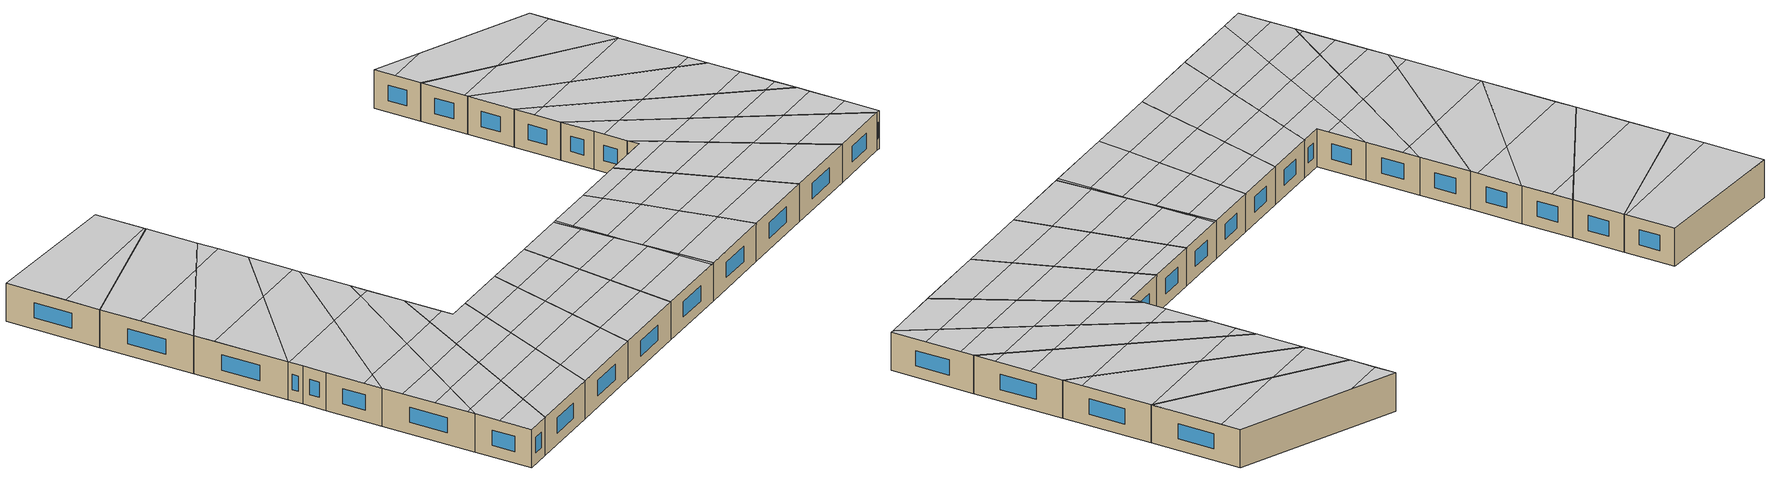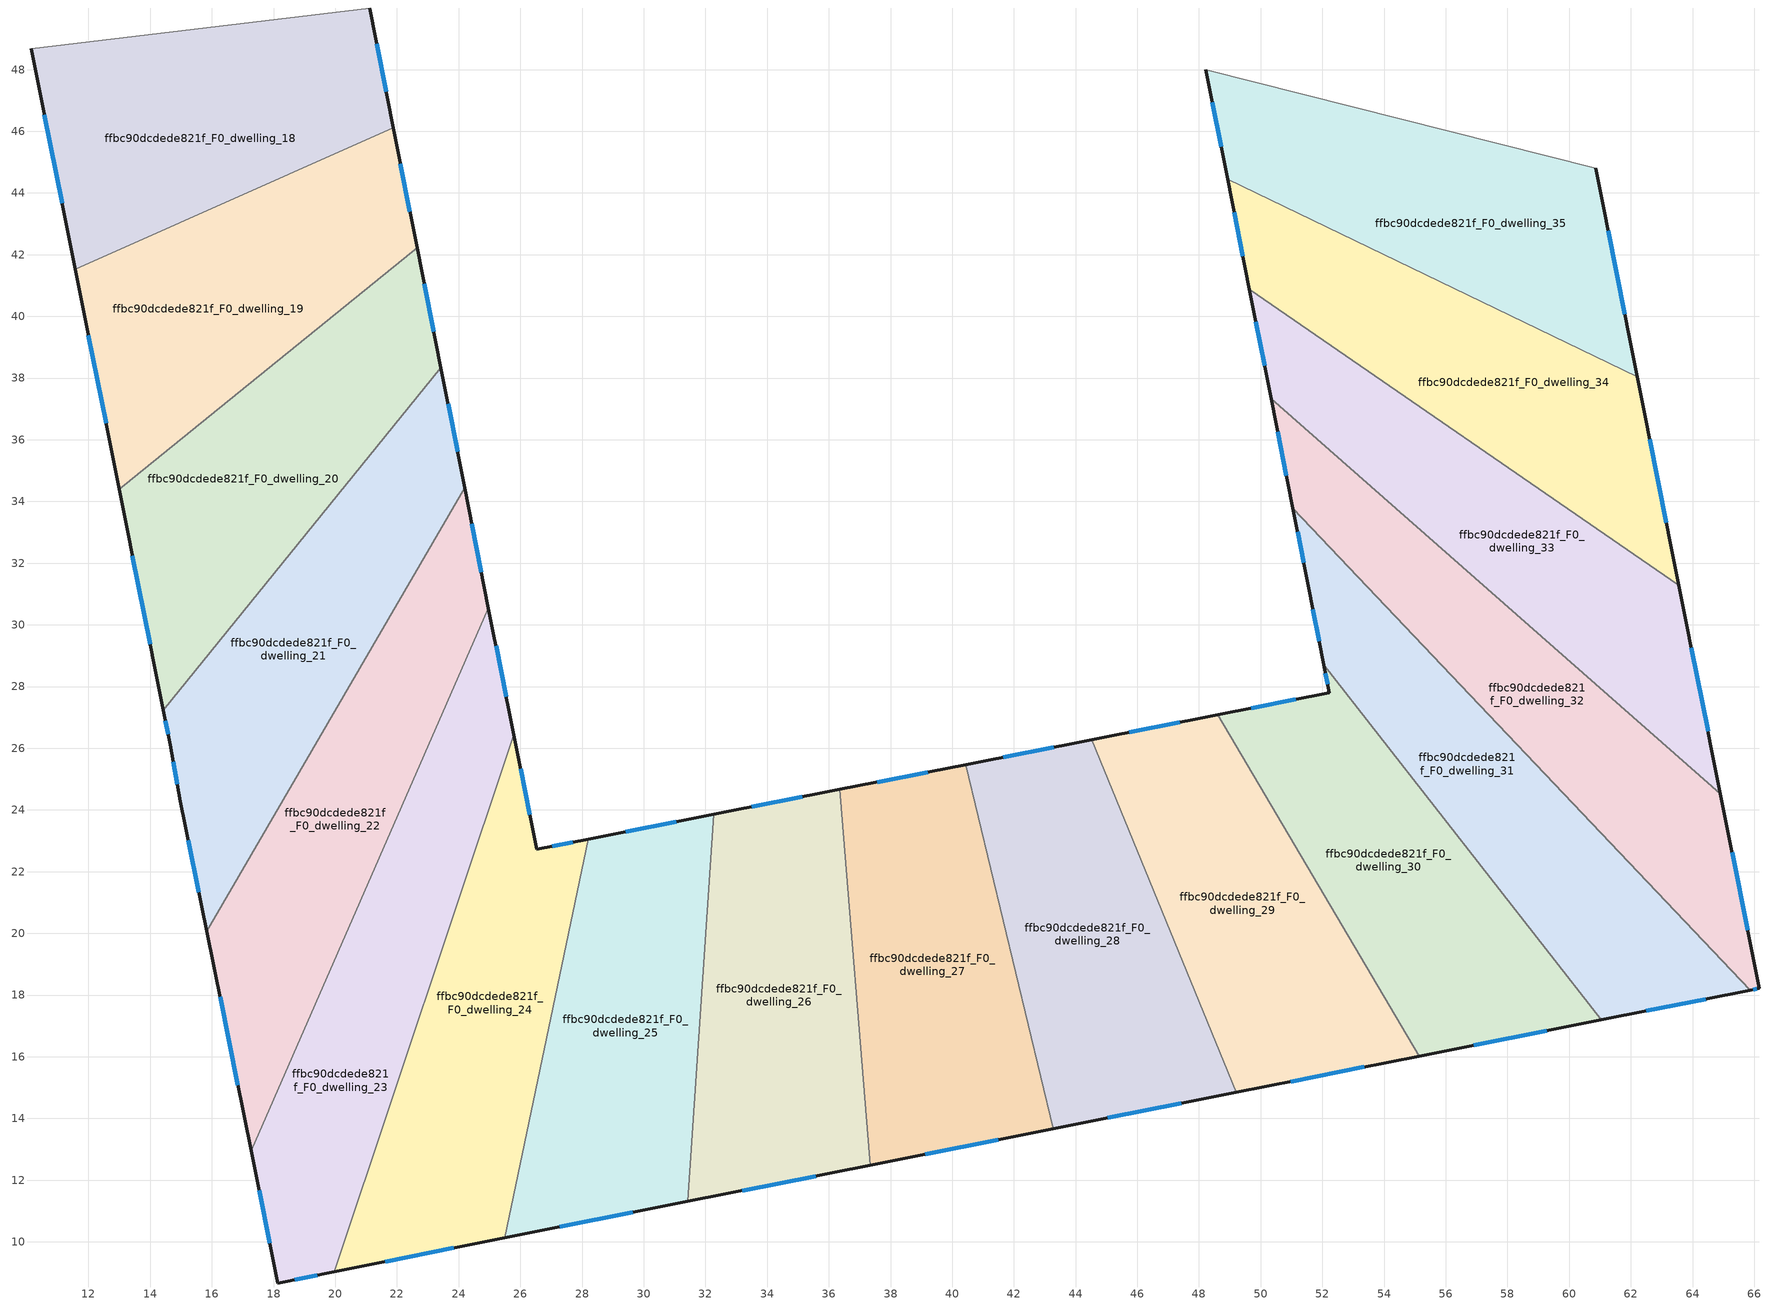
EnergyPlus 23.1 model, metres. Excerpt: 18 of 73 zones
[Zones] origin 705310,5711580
ffbc90dcdede821f_F0_dwelling_18
 floor ground (EU_floor_Construction): 21.11,50 21.88,46.11 11.57,41.54 10.14,48.68 z0
 wall outside (EU_wall_Construction): 21.88,46.11 21.11,50 / 10.14,48.68 11.57,41.54 z0:3
 wall to ffbc90dcdede821f_F0_dwelling_19 (EU_wall_Construction): 11.57,41.54 21.88,46.11 z0:3
 wall to ffbc90dcdede821f_F0_dwelling_17 (EU_wall_Construction): 21.11,50 10.14,48.68 z0:3
 window (EU_Window_Construction): 21.65,47.28 21.34,48.83 / 10.57,46.54 11.14,43.67 z0.9:2.1
 ceiling to ffbc90dcdede821f_F1_dwelling_27 (EU_floor_Construction): 21.85,46.3 21.11,50 10.14,48.68 11.05,44.15 z3
 ceiling to ffbc90dcdede821f_F1_dwelling_26 (EU_floor_Construction): 21.88,46.11 21.85,46.3 11.05,44.15 11.57,41.54 z3
ffbc90dcdede821f_F0_dwelling_19
 floor ground (EU_floor_Construction): 21.88,46.11 22.65,42.23 13,34.39 11.57,41.54 z0
 wall outside (EU_wall_Construction): 22.65,42.23 21.88,46.11 / 11.57,41.54 13,34.39 z0:3
 wall to ffbc90dcdede821f_F0_dwelling_20 (EU_wall_Construction): 13,34.39 22.65,42.23 z0:3
 window (EU_Window_Construction): 22.42,43.39 22.11,44.95 / 12,39.4 12.57,36.53 z0.9:2.1
 ceiling to ffbc90dcdede821f_F1_dwelling_26 (EU_floor_Construction): 19.94,40.02 22.65,42.23 21.88,46.11 11.57,41.54 12.18,38.48 z3
 ceiling to ffbc90dcdede821f_F1_dwelling_25 (EU_floor_Construction): 19.94,40.02 12.18,38.48 13,34.39 z3
ffbc90dcdede821f_F0_dwelling_20
 floor ground (EU_floor_Construction): 22.65,42.23 23.43,38.33 14.43,27.24 13,34.39 z0
 wall outside (EU_wall_Construction): 23.43,38.33 22.65,42.23 / 13,34.39 14.43,27.24 z0:3
 wall to ffbc90dcdede821f_F0_dwelling_21 (EU_wall_Construction): 14.43,27.24 23.43,38.33 z0:3
 window (EU_Window_Construction): 23.19,39.5 22.88,41.06 / 13.43,32.25 14,29.38 z0.9:2.1
 ceiling to ffbc90dcdede821f_F1_dwelling_24 (EU_floor_Construction): 14.43,27.24 20.02,34.14 13.32,32.8 z3
 ceiling to ffbc90dcdede821f_F1_dwelling_25 (EU_floor_Construction): 20.02,34.14 23.43,38.33 22.97,40.62 19.94,40.02 13,34.39 13.32,32.8 z3
 ceiling to ffbc90dcdede821f_F1_dwelling_26 (EU_floor_Construction): 22.97,40.62 22.65,42.23 19.94,40.02 z3
ffbc90dcdede821f_F0_dwelling_21
 floor ground (EU_floor_Construction): 23.43,38.33 24.2,34.44 15.83,20.07 14.98,24.29 14.65,26.11 14.43,27.24 z0
 wall outside (EU_wall_Construction): 14.43,27.24 14.65,26.11 14.98,24.29 15.83,20.07 / 24.2,34.44 23.43,38.33 z0:3
 wall to ffbc90dcdede821f_F0_dwelling_22 (EU_wall_Construction): 15.83,20.07 24.2,34.44 z0:3
 window (EU_Window_Construction): 14.49,26.9 14.58,26.45 / 23.97,35.61 23.66,37.17 / 15.24,23.02 15.58,21.33 / 14.75,25.56 14.88,24.83 z0.9:2.1
 ceiling to ffbc90dcdede821f_F1_dwelling_23 (EU_floor_Construction): 16.77,21.69 20.66,28.36 14.45,27.12 14.65,26.11 14.98,24.29 15.56,21.44 z3
 ceiling to ffbc90dcdede821f_F1_dwelling_24 (EU_floor_Construction): 20.66,28.36 24.2,34.44 24.1,34.95 20.02,34.14 14.43,27.24 14.45,27.12 z3
 ceiling to ffbc90dcdede821f_F1_dwelling_22 (EU_floor_Construction): 15.83,20.07 16.77,21.69 15.56,21.44 z3
 ceiling to ffbc90dcdede821f_F1_dwelling_25 (EU_floor_Construction): 24.1,34.95 23.43,38.33 20.02,34.14 z3
ffbc90dcdede821f_F0_dwelling_22
 floor ground (EU_floor_Construction): 24.2,34.44 24.97,30.55 17.27,12.95 15.83,20.07 z0
 wall outside (EU_wall_Construction): 24.97,30.55 24.2,34.44 / 15.83,20.07 17.27,12.95 z0:3
 wall to ffbc90dcdede821f_F0_dwelling_23 (EU_wall_Construction): 17.27,12.95 24.97,30.55 z0:3
 window (EU_Window_Construction): 24.74,31.71 24.43,33.28 / 16.26,17.94 16.84,15.08 z0.9:2.1
 ceiling to ffbc90dcdede821f_F1_dwelling_22 (EU_floor_Construction): 20.03,19.26 21.51,22.63 16.77,21.69 15.83,20.07 16.15,18.49 z3
 ceiling to ffbc90dcdede821f_F1_dwelling_23 (EU_floor_Construction): 21.51,22.63 24.33,29.09 20.66,28.36 16.77,21.69 z3
 ceiling adiabatic (EU_roof_Construction): 18.81,16.46 20.03,19.26 16.15,18.49 16.65,16.03 z3
 ceiling to ffbc90dcdede821f_F1_dwelling_24 (EU_floor_Construction): 24.33,29.09 24.97,30.55 24.2,34.44 20.66,28.36 z3
 ceiling to ffbc90dcdede821f_F1_dwelling_20 (EU_floor_Construction): 17.59,13.66 18.81,16.46 16.65,16.03 17.15,13.58 z3
 ceiling to ffbc90dcdede821f_F1_dwelling_19 (EU_floor_Construction): 17.27,12.95 17.59,13.66 17.15,13.58 z3
ffbc90dcdede821f_F0_dwelling_23
 floor ground (EU_floor_Construction): 24.97,30.55 25.78,26.45 19.97,9.03 18.14,8.67 17.27,12.95 z0
 wall outside (EU_wall_Construction): 25.78,26.45 24.97,30.55 / 17.27,12.95 18.14,8.67 19.97,9.03 z0:3
 wall to ffbc90dcdede821f_F0_dwelling_24 (EU_wall_Construction): 19.97,9.03 25.78,26.45 z0:3
 window (EU_Window_Construction): 25.54,27.67 25.21,29.32 / 18.69,8.78 19.42,8.92 / 17.53,11.67 17.88,9.95 z0.9:2.1
 ceiling to ffbc90dcdede821f_F1_dwelling_23 (EU_floor_Construction): 24.72,23.27 25.78,26.45 25.22,29.27 24.33,29.09 21.51,22.63 z3
 ceiling to ffbc90dcdede821f_F1_dwelling_24 (EU_floor_Construction): 25.22,29.27 24.97,30.55 24.33,29.09 z3
 ceiling to ffbc90dcdede821f_F1_dwelling_22 (EU_floor_Construction): 23.62,19.98 24.72,23.27 21.51,22.63 20.03,19.26 z3
 ceiling to ffbc90dcdede821f_F1_dwelling_20 (EU_floor_Construction): 21.8,14.5 22.71,17.24 18.81,16.46 17.59,13.66 z3
 ceiling to ffbc90dcdede821f_F1_dwelling_21 (EU_floor_Construction): 22.71,17.24 23.62,19.98 20.03,19.26 18.81,16.46 z3
 ceiling to ffbc90dcdede821f_F1_dwelling_19 (EU_floor_Construction): 20.89,11.77 21.8,14.5 17.59,13.66 17.27,12.95 17.64,11.12 z3
 ceiling to ffbc90dcdede821f_F1_dwelling_18 (EU_floor_Construction): 19.97,9.03 20.89,11.77 17.64,11.12 18.14,8.67 z3
ffbc90dcdede821f_F0_dwelling_24
 floor ground (EU_floor_Construction): 25.78,26.45 26.53,22.73 28.2,23.06 25.5,10.13 19.97,9.03 z0
 wall outside (EU_wall_Construction): 28.2,23.06 26.53,22.73 25.78,26.45 / 19.97,9.03 25.5,10.13 z0:3
 wall to ffbc90dcdede821f_F0_dwelling_25 (EU_wall_Construction): 25.5,10.13 28.2,23.06 z0:3
 window (EU_Window_Construction): 26.31,23.84 26.01,25.33 / 27.7,22.96 27.03,22.82 / 21.63,9.36 23.84,9.8 z0.9:2.1
 ceiling to ffbc90dcdede821f_F1_dwelling_21 (EU_floor_Construction): 27.17,18.13 27.73,20.8 23.62,19.98 22.71,17.24 z3
 ceiling to ffbc90dcdede821f_F1_dwelling_22 (EU_floor_Construction): 27.73,20.8 28.2,23.06 26.53,22.73 26.36,23.6 24.72,23.27 23.62,19.98 z3
 ceiling to ffbc90dcdede821f_F1_dwelling_18 (EU_floor_Construction): 25.5,10.13 26.06,12.8 20.89,11.77 19.97,9.03 z3
 ceiling to ffbc90dcdede821f_F1_dwelling_23 (EU_floor_Construction): 26.36,23.6 25.81,26.3 25.8,26.37 25.78,26.45 24.72,23.27 z3
 ceiling to ffbc90dcdede821f_F1_dwelling_19 (EU_floor_Construction): 26.06,12.8 26.61,15.46 21.8,14.5 20.89,11.77 z3
 ceiling to ffbc90dcdede821f_F1_dwelling_20 (EU_floor_Construction): 26.61,15.46 27.17,18.13 22.71,17.24 21.8,14.5 z3
ffbc90dcdede821f_F0_dwelling_25
 floor ground (EU_floor_Construction): 32.28,23.86 31.42,11.31 25.5,10.13 28.2,23.06 z0
 wall outside (EU_wall_Construction): 32.28,23.86 28.2,23.06 / 25.5,10.13 31.42,11.31 z0:3
 wall to ffbc90dcdede821f_F0_dwelling_26 (EU_wall_Construction): 31.42,11.31 32.28,23.86 z0:3
 window (EU_Window_Construction): 31.06,23.62 29.42,23.3 / 27.27,10.48 29.65,10.96 z0.9:2.1
 ceiling to ffbc90dcdede821f_F1_dwelling_19 (EU_floor_Construction): 31.6,13.9 31.77,16.49 26.61,15.46 26.06,12.8 z3
 ceiling to ffbc90dcdede821f_F1_dwelling_18 (EU_floor_Construction): 31.42,11.31 31.6,13.9 26.06,12.8 25.5,10.13 z3
 ceiling to ffbc90dcdede821f_F1_dwelling_20 (EU_floor_Construction): 31.77,16.49 31.95,19.08 27.17,18.13 26.61,15.46 z3
 ceiling to ffbc90dcdede821f_F1_dwelling_21 (EU_floor_Construction): 31.95,19.08 32.13,21.67 27.73,20.8 27.17,18.13 z3
 ceiling to ffbc90dcdede821f_F1_dwelling_22 (EU_floor_Construction): 32.13,21.67 32.27,23.86 28.2,23.06 27.73,20.8 z3
ffbc90dcdede821f_F0_dwelling_26
 floor ground (EU_floor_Construction): 36.35,24.67 37.35,12.49 31.42,11.31 32.28,23.86 z0
 wall outside (EU_wall_Construction): 36.35,24.67 32.28,23.86 / 31.42,11.31 37.35,12.49 z0:3
 wall to ffbc90dcdede821f_F0_dwelling_27 (EU_wall_Construction): 37.35,12.49 36.35,24.67 z0:3
 window (EU_Window_Construction): 35.13,24.42 33.5,24.1 / 33.19,11.66 35.57,12.13 z0.9:2.1
 ceiling to ffbc90dcdede821f_F1_dwelling_18 (EU_floor_Construction): 37.35,12.49 37.14,15 31.6,13.9 31.42,11.31 z3
 ceiling to ffbc90dcdede821f_F1_dwelling_19 (EU_floor_Construction): 37.14,15 36.94,17.52 31.77,16.49 31.6,13.9 z3
 ceiling to ffbc90dcdede821f_F1_dwelling_20 (EU_floor_Construction): 36.94,17.52 36.73,20.03 31.95,19.08 31.77,16.49 z3
 ceiling to ffbc90dcdede821f_F1_dwelling_21 (EU_floor_Construction): 36.73,20.03 36.53,22.55 32.13,21.67 31.95,19.08 z3
 ceiling to ffbc90dcdede821f_F1_dwelling_22 (EU_floor_Construction): 36.53,22.55 36.35,24.67 32.27,23.86 32.13,21.67 z3
ffbc90dcdede821f_F0_dwelling_27
 floor ground (EU_floor_Construction): 40.43,25.47 43.27,13.66 37.35,12.49 36.35,24.67 z0
 wall outside (EU_wall_Construction): 40.43,25.47 36.35,24.67 / 37.35,12.49 43.27,13.66 z0:3
 wall to ffbc90dcdede821f_F0_dwelling_28 (EU_wall_Construction): 43.27,13.66 40.43,25.47 z0:3
 window (EU_Window_Construction): 39.21,25.23 37.57,24.91 / 39.12,12.84 41.5,13.31 z0.9:2.1
 ceiling to ffbc90dcdede821f_F1_dwelling_20 (EU_floor_Construction): 42.04,18.54 41.76,19.94 41.51,20.99 36.73,20.03 36.94,17.52 z3
 ceiling to ffbc90dcdede821f_F1_dwelling_1 (EU_floor_Construction): 42.64,16.28 42.01,18.91 41.97,18.9 42.5,16.26 z3
 ceiling to ffbc90dcdede821f_F1_dwelling_21 (EU_floor_Construction): 41.51,20.99 40.93,23.42 36.53,22.55 36.73,20.03 z3
 ceiling to ffbc90dcdede821f_F1_dwelling_2 (EU_floor_Construction): 42.01,18.91 41.76,19.95 41.97,18.9 z3
 ceiling to ffbc90dcdede821f_F1_dwelling_19 (EU_floor_Construction): 42.53,16.08 42.04,18.54 36.94,17.52 37.14,15 z3
 ceiling to ffbc90dcdede821f_F1_dwelling_0 (EU_floor_Construction): 43.27,13.66 42.64,16.28 42.5,16.26 43.02,13.62 z3
 ceiling adiabatic (EU_roof_Construction): 43.02,13.62 42.04,18.54 42.53,16.08 37.14,15 37.35,12.49 43.27,13.66 z3
 ceiling to ffbc90dcdede821f_F1_dwelling_22 (EU_floor_Construction): 40.93,23.42 40.43,25.47 36.35,24.67 36.53,22.55 z3
ffbc90dcdede821f_F0_dwelling_28
 floor ground (EU_floor_Construction): 44.52,26.28 49.2,14.84 43.27,13.66 40.43,25.47 z0
 wall outside (EU_wall_Construction): 44.52,26.28 40.43,25.47 / 43.27,13.66 49.2,14.84 z0:3
 wall to ffbc90dcdede821f_F0_dwelling_29 (EU_wall_Construction): 49.2,14.84 44.52,26.28 z0:3
 window (EU_Window_Construction): 43.29,26.04 41.66,25.71 / 45.05,14.02 47.43,14.49 z0.9:2.1
 ceiling to ffbc90dcdede821f_F1_dwelling_1 (EU_floor_Construction): 48.16,17.38 47.12,19.93 42.01,18.91 42.64,16.28 z3
 ceiling to ffbc90dcdede821f_F1_dwelling_2 (EU_floor_Construction): 47.12,19.93 46.08,22.47 41.44,21.55 41.76,19.95 42.01,18.91 z3
 ceiling to ffbc90dcdede821f_F1_dwelling_0 (EU_floor_Construction): 49.2,14.84 48.16,17.38 42.64,16.28 43.27,13.66 z3
 ceiling to ffbc90dcdede821f_F1_dwelling_20 (EU_floor_Construction): 41.76,19.95 41.55,20.99 41.51,20.99 z3
 ceiling to ffbc90dcdede821f_F1_dwelling_21 (EU_floor_Construction): 41.55,20.99 41.06,23.45 40.93,23.42 41.51,20.99 z3
 ceiling to ffbc90dcdede821f_F1_dwelling_4 (EU_floor_Construction): 45.03,25.01 44.52,26.28 40.65,25.51 40.92,24.19 z3
 ceiling to ffbc90dcdede821f_F1_dwelling_3 (EU_floor_Construction): 46.08,22.47 45.03,25.01 40.92,24.19 41.44,21.55 z3
 ceiling to ffbc90dcdede821f_F1_dwelling_22 (EU_floor_Construction): 41.06,23.45 40.65,25.51 40.43,25.47 40.93,23.42 z3
ffbc90dcdede821f_F0_dwelling_29
 floor ground (EU_floor_Construction): 48.61,27.08 55.13,16.02 49.2,14.84 44.52,26.28 z0
 wall outside (EU_wall_Construction): 48.61,27.08 44.52,26.28 / 49.2,14.84 55.13,16.02 z0:3
 wall to ffbc90dcdede821f_F0_dwelling_30 (EU_wall_Construction): 55.13,16.02 48.61,27.08 z0:3
 window (EU_Window_Construction): 47.38,26.84 45.74,26.52 / 50.98,15.2 53.36,15.67 z0.9:2.1
 ceiling to ffbc90dcdede821f_F1_dwelling_0 (EU_floor_Construction): 55.13,16.02 53.68,18.48 48.16,17.38 49.2,14.84 z3
 ceiling to ffbc90dcdede821f_F1_dwelling_1 (EU_floor_Construction): 53.68,18.48 52.23,20.94 47.12,19.93 48.16,17.38 z3
 ceiling to ffbc90dcdede821f_F1_dwelling_2 (EU_floor_Construction): 52.23,20.94 50.78,23.41 46.08,22.47 47.12,19.93 z3
 ceiling to ffbc90dcdede821f_F1_dwelling_3 (EU_floor_Construction): 50.78,23.41 49.32,25.87 45.03,25.01 46.08,22.47 z3
 ceiling to ffbc90dcdede821f_F1_dwelling_4 (EU_floor_Construction): 49.32,25.87 48.61,27.08 44.52,26.28 45.03,25.01 z3
ffbc90dcdede821f_F0_dwelling_30
 floor ground (EU_floor_Construction): 52.22,27.8 52.04,28.71 61.05,17.2 55.13,16.02 48.61,27.08 z0
 wall outside (EU_wall_Construction): 52.04,28.71 52.22,27.8 48.61,27.08 / 55.13,16.02 61.05,17.2 z0:3
 wall to ffbc90dcdede821f_F0_dwelling_31 (EU_wall_Construction): 61.05,17.2 52.04,28.71 z0:3
 window (EU_Window_Construction): 51.14,27.58 49.69,27.3 / 52.1,28.43 52.17,28.07 / 56.9,16.38 59.28,16.85 z0.9:2.1
 ceiling to ffbc90dcdede821f_F1_dwelling_0 (EU_floor_Construction): 61.05,17.2 59.18,19.58 53.68,18.48 55.13,16.02 z3
 ceiling to ffbc90dcdede821f_F1_dwelling_4 (EU_floor_Construction): 53.6,26.72 52.04,28.71 52.22,27.8 48.61,27.08 49.32,25.87 z3
 ceiling to ffbc90dcdede821f_F1_dwelling_1 (EU_floor_Construction): 59.18,19.58 57.32,21.96 52.23,20.94 53.68,18.48 z3
 ceiling to ffbc90dcdede821f_F1_dwelling_2 (EU_floor_Construction): 57.32,21.96 55.46,24.34 50.78,23.41 52.23,20.94 z3
 ceiling adiabatic (EU_roof_Construction): 55.46,24.34 53.6,26.72 49.32,25.87 50.78,23.41 z3
ffbc90dcdede821f_F0_dwelling_31
 floor ground (EU_floor_Construction): 51.55,31.27 51.05,33.78 65.88,18.16 61.05,17.2 52.04,28.71 z0
 wall outside (EU_wall_Construction): 51.05,33.78 51.55,31.27 52.04,28.71 / 61.05,17.2 65.88,18.16 z0:3
 wall to ffbc90dcdede821f_F0_dwelling_32 (EU_wall_Construction): 65.88,18.16 51.05,33.78 z0:3
 window (EU_Window_Construction): 51.69,30.5 51.89,29.47 / 51.2,33.03 51.4,32.02 / 62.49,17.49 64.43,17.87 z0.9:2.1
 ceiling to ffbc90dcdede821f_F1_dwelling_4 (EU_floor_Construction): 57.09,27.41 53.78,30.89 51.7,30.48 52.04,28.71 53.6,26.72 z3
 ceiling to ffbc90dcdede821f_F1_dwelling_0 (EU_floor_Construction): 65.88,18.16 63.68,20.47 59.18,19.58 61.05,17.2 z3
 ceiling to ffbc90dcdede821f_F1_dwelling_2 (EU_floor_Construction): 61.48,22.79 59.28,25.1 55.46,24.34 57.32,21.96 z3
 ceiling to ffbc90dcdede821f_F1_dwelling_5 (EU_floor_Construction): 53.78,30.89 51.05,33.78 51.55,31.27 51.7,30.48 z3
 ceiling to ffbc90dcdede821f_F1_dwelling_1 (EU_floor_Construction): 63.68,20.47 61.48,22.79 57.32,21.96 59.18,19.58 z3
 ceiling to ffbc90dcdede821f_F1_dwelling_3 (EU_floor_Construction): 59.28,25.1 57.09,27.41 53.6,26.72 55.46,24.34 z3
ffbc90dcdede821f_F0_dwelling_32
 floor ground (EU_floor_Construction): 64.9,24.52 66.16,18.22 65.88,18.16 51.05,33.78 50.34,37.33 z0
 wall outside (EU_wall_Construction): 50.34,37.33 51.05,33.78 / 65.88,18.16 66.16,18.22 64.9,24.52 z0:3
 wall to ffbc90dcdede821f_F0_dwelling_33 (EU_wall_Construction): 64.9,24.52 50.34,37.33 z0:3
 window (EU_Window_Construction): 50.55,36.27 50.83,34.84 / 65.79,20.1 65.28,22.63 / 65.96,18.18 66.08,18.2 z0.9:2.1
 ceiling to ffbc90dcdede821f_F1_dwelling_3 (EU_floor_Construction): 63.33,25.91 60.78,28.15 57.09,27.41 59.28,25.1 z3
 ceiling to ffbc90dcdede821f_F1_dwelling_2 (EU_floor_Construction): 65.11,23.51 64.9,24.52 63.33,25.91 59.28,25.1 61.48,22.79 z3
 ceiling to ffbc90dcdede821f_F1_dwelling_5 (EU_floor_Construction): 56.94,31.52 51.84,36.01 50.65,35.78 51.05,33.78 53.78,30.89 z3
 ceiling to ffbc90dcdede821f_F1_dwelling_1 (EU_floor_Construction): 65.63,20.87 65.11,23.51 61.48,22.79 63.68,20.47 z3
 ceiling to ffbc90dcdede821f_F1_dwelling_4 (EU_floor_Construction): 60.78,28.15 56.94,31.52 53.78,30.89 57.09,27.41 z3
 ceiling to ffbc90dcdede821f_F1_dwelling_0 (EU_floor_Construction): 66.16,18.22 65.63,20.87 63.68,20.47 65.88,18.16 z3
 ceiling adiabatic (EU_roof_Construction): 51.84,36.01 50.34,37.33 50.65,35.78 z3
ffbc90dcdede821f_F0_dwelling_33
 floor ground (EU_floor_Construction): 63.56,31.28 64.9,24.52 50.34,37.33 49.64,40.88 z0
 wall outside (EU_wall_Construction): 49.64,40.88 50.34,37.33 / 64.9,24.52 63.56,31.28 z0:3
 wall to ffbc90dcdede821f_F0_dwelling_34 (EU_wall_Construction): 63.56,31.28 49.64,40.88 z0:3
 window (EU_Window_Construction): 49.85,39.82 50.13,38.39 / 64.5,26.55 63.96,29.26 z0.9:2.1
 ceiling to ffbc90dcdede821f_F1_dwelling_5 (EU_floor_Construction): 61.8,32.49 55.61,36.76 51.84,36.01 56.94,31.52 z3
 ceiling to ffbc90dcdede821f_F1_dwelling_4 (EU_floor_Construction): 64.05,28.8 63.55,31.28 61.8,32.49 56.94,31.52 60.78,28.15 z3
 ceiling adiabatic (EU_roof_Construction): 55.61,36.76 49.64,40.88 50.34,37.33 51.84,36.01 z3
 ceiling to ffbc90dcdede821f_F1_dwelling_2 (EU_floor_Construction): 64.9,24.52 64.58,26.16 63.33,25.91 z3
 ceiling to ffbc90dcdede821f_F1_dwelling_3 (EU_floor_Construction): 64.58,26.16 64.05,28.8 60.78,28.15 63.33,25.91 z3
ffbc90dcdede821f_F0_dwelling_34
 floor ground (EU_floor_Construction): 62.21,38.04 63.56,31.28 49.64,40.88 48.93,44.44 z0
 wall outside (EU_wall_Construction): 48.93,44.44 49.64,40.88 / 63.56,31.28 62.21,38.04 z0:3
 wall to ffbc90dcdede821f_F0_dwelling_35 (EU_wall_Construction): 62.21,38.04 48.93,44.44 z0:3
 window (EU_Window_Construction): 49.14,43.38 49.42,41.95 / 63.15,33.31 62.61,36.02 z0.9:2.1
 ceiling to ffbc90dcdede821f_F1_dwelling_6 (EU_floor_Construction): 62.15,38.07 54.06,41.97 49.6,41.08 49.64,40.88 55.61,36.76 z3
 ceiling to ffbc90dcdede821f_F1_dwelling_5 (EU_floor_Construction): 63.26,32.78 62.21,38.04 62.15,38.07 55.61,36.76 61.8,32.49 z3
 ceiling adiabatic (EU_roof_Construction): 54.06,41.97 48.93,44.44 49.6,41.08 z3
 ceiling to ffbc90dcdede821f_F1_dwelling_4 (EU_floor_Construction): 63.55,31.28 63.26,32.78 61.8,32.49 z3
ffbc90dcdede821f_F0_dwelling_35
 floor ground (EU_floor_Construction): 60.86,44.8 62.21,38.04 48.93,44.44 48.22,48 z0
 wall outside (EU_wall_Construction): 48.22,48 48.93,44.44 / 62.21,38.04 60.86,44.8 z0:3
 wall to ffbc90dcdede821f_F0_dwelling_36 (EU_wall_Construction): 60.86,44.8 48.22,48 z0:3
 window (EU_Window_Construction): 48.43,46.93 48.72,45.51 / 61.8,40.06 61.26,42.78 z0.9:2.1
 ceiling adiabatic (EU_roof_Construction): 61.14,43.38 60.86,44.8 51.94,47.06 48.54,46.38 48.93,44.44 54.06,41.97 z3
 ceiling to ffbc90dcdede821f_F1_dwelling_8 (EU_floor_Construction): 51.94,47.06 48.22,48 48.54,46.38 z3
 ceiling to ffbc90dcdede821f_F1_dwelling_6 (EU_floor_Construction): 62.2,38.08 61.14,43.38 54.06,41.97 62.15,38.07 z3
[Building]
EU S2 Campaign: North Axis=0; Terrain=City; Solar Distribution=FullExterior
[Site:Location]
London: Latitude=51.5; Longitude=-0.5; Time Zone=0; Elevation=25
[SizingPeriod:WeatherFileDays]
AnnualSizingPeriod: Begin Month=1; Begin Day of Month=1; End Month=12; End Day of Month=31; Day of Week for Start Day=Monday; Use Weather File Daylight Saving Period=No; Use Weather File Rain and Snow Indicators=No
[MATERIAL]
EU_InternalMass_Material: Roughness=MediumRough; Thickness=0.1; Conductivity=1; Density=1800; Specific Heat=900; Thermal Absorptance=0.9; Solar Absorptance=0.7; Visible Absorptance=0.7
[MATERIAL:NOMASS] Roughness=MediumRough; Thermal Absorptance=0.9; Solar Absorptance=0.7; Visible Absorptance=0.7
Name | Thermal Resistance
EU_wall_NoMass | 1.04674
EU_roof_NoMass | 4.32442
EU_floor_NoMass | 2.04616
[WINDOWMATERIAL:SIMPLEGLAZINGSYSTEM]
EU_Window_SimpleGlazing: UFactor=4.25843; Solar Heat Gain Coefficient=0.85; Visible Transmittance=0.85
[CONSTRUCTION]
EU_wall_Construction: EU_wall_NoMass
EU_roof_Construction: EU_roof_NoMass
EU_floor_Construction: EU_floor_NoMass
EU_Window_Construction: EU_Window_SimpleGlazing
EU_InternalMass_Construction: EU_InternalMass_Material
[ZONE] Type=1; Multiplier=1; Ceiling Height=autocalculate; Floor Area=autocalculate; Part of Total Floor Area=Yes
Name | Volume
ffbc90dcdede821f_F0_dwelling_18; ffbc90dcdede821f_F0_dwelling_22 | 185.734
ffbc90dcdede821f_F0_dwelling_19 | 185.714
ffbc90dcdede821f_F0_dwelling_20 | 185.789
ffbc90dcdede821f_F0_dwelling_21; ffbc90dcdede821f_F0_dwelling_35 | 185.692
ffbc90dcdede821f_F0_dwelling_23 | 185.748
ffbc90dcdede821f_F0_dwelling_24 | 185.74
ffbc90dcdede821f_F0_dwelling_25 | 185.724
ffbc90dcdede821f_F0_dwelling_26 | 185.744
ffbc90dcdede821f_F0_dwelling_27 | 185.715
ffbc90dcdede821f_F0_dwelling_28 | 185.716
ffbc90dcdede821f_F0_dwelling_29 | 185.774
ffbc90dcdede821f_F0_dwelling_30 | 185.75
ffbc90dcdede821f_F0_dwelling_31 | 185.699
ffbc90dcdede821f_F0_dwelling_32 | 185.733
ffbc90dcdede821f_F0_dwelling_33 | 185.768
ffbc90dcdede821f_F0_dwelling_34 | 185.735
[INTERNALMASS] Construction=EU_InternalMass_Construction
Name | Zone or ZoneList | Surface Area
ffbc90dcdede821f_F0_dwelling_18_EU_InternalMass | ffbc90dcdede821f_F0_dwelling_18 | 61.9114
ffbc90dcdede821f_F0_dwelling_19_EU_InternalMass | ffbc90dcdede821f_F0_dwelling_19 | 61.9043
ffbc90dcdede821f_F0_dwelling_20_EU_InternalMass | ffbc90dcdede821f_F0_dwelling_20 | 61.9297
ffbc90dcdede821f_F0_dwelling_21_EU_InternalMass | ffbc90dcdede821f_F0_dwelling_21 | 61.8975
ffbc90dcdede821f_F0_dwelling_22_EU_InternalMass | ffbc90dcdede821f_F0_dwelling_22 | 61.9112
ffbc90dcdede821f_F0_dwelling_23_EU_InternalMass | ffbc90dcdede821f_F0_dwelling_23 | 61.9164
ffbc90dcdede821f_F0_dwelling_24_EU_InternalMass | ffbc90dcdede821f_F0_dwelling_24 | 61.9128
ffbc90dcdede821f_F0_dwelling_25_EU_InternalMass | ffbc90dcdede821f_F0_dwelling_25 | 61.9075
ffbc90dcdede821f_F0_dwelling_26_EU_InternalMass | ffbc90dcdede821f_F0_dwelling_26 | 61.915
ffbc90dcdede821f_F0_dwelling_27_EU_InternalMass | ffbc90dcdede821f_F0_dwelling_27 | 61.9047
ffbc90dcdede821f_F0_dwelling_28_EU_InternalMass | ffbc90dcdede821f_F0_dwelling_28 | 61.9054
ffbc90dcdede821f_F0_dwelling_29_EU_InternalMass | ffbc90dcdede821f_F0_dwelling_29 | 61.9247
ffbc90dcdede821f_F0_dwelling_30_EU_InternalMass | ffbc90dcdede821f_F0_dwelling_30 | 61.9166
ffbc90dcdede821f_F0_dwelling_31_EU_InternalMass | ffbc90dcdede821f_F0_dwelling_31 | 61.8997
ffbc90dcdede821f_F0_dwelling_32_EU_InternalMass | ffbc90dcdede821f_F0_dwelling_32 | 61.9111
ffbc90dcdede821f_F0_dwelling_33_EU_InternalMass | ffbc90dcdede821f_F0_dwelling_33 | 61.9226
ffbc90dcdede821f_F0_dwelling_34_EU_InternalMass | ffbc90dcdede821f_F0_dwelling_34 | 61.9117
ffbc90dcdede821f_F0_dwelling_35_EU_InternalMass | ffbc90dcdede821f_F0_dwelling_35 | 61.8976
[OTHEREQUIPMENT] Fuel Type=Electricity; Design Level Calculation Method=Watts/Area; Power per Zone Floor Area=1; Fraction Latent=0; Fraction Radiant=0; Fraction Lost=0; Carbon Dioxide Generation Rate=0; EndUse Subcategory=EU_Step8_InternalGains
Name | Zone or ZoneList or Space or SpaceList | Schedule
EU_Step8_InternalGain_ffbc90dcdede821f_F0_dwelling_18_f000 | ffbc90dcdede821f_F0_dwelling_18 | EU_Step8_GainSchedule_ffbc90dcdede821f_F0_dwelling_18_f000
EU_Step8_InternalGain_ffbc90dcdede821f_F0_dwelling_19_f000 | ffbc90dcdede821f_F0_dwelling_19 | EU_Step8_GainSchedule_ffbc90dcdede821f_F0_dwelling_19_f000
EU_Step8_InternalGain_ffbc90dcdede821f_F0_dwelling_20_f000 | ffbc90dcdede821f_F0_dwelling_20 | EU_Step8_GainSchedule_ffbc90dcdede821f_F0_dwelling_20_f000
EU_Step8_InternalGain_ffbc90dcdede821f_F0_dwelling_21_f000 | ffbc90dcdede821f_F0_dwelling_21 | EU_Step8_GainSchedule_ffbc90dcdede821f_F0_dwelling_21_f000
EU_Step8_InternalGain_ffbc90dcdede821f_F0_dwelling_22_f000 | ffbc90dcdede821f_F0_dwelling_22 | EU_Step8_GainSchedule_ffbc90dcdede821f_F0_dwelling_22_f000
EU_Step8_InternalGain_ffbc90dcdede821f_F0_dwelling_23_f000 | ffbc90dcdede821f_F0_dwelling_23 | EU_Step8_GainSchedule_ffbc90dcdede821f_F0_dwelling_23_f000
EU_Step8_InternalGain_ffbc90dcdede821f_F0_dwelling_24_f000 | ffbc90dcdede821f_F0_dwelling_24 | EU_Step8_GainSchedule_ffbc90dcdede821f_F0_dwelling_24_f000
EU_Step8_InternalGain_ffbc90dcdede821f_F0_dwelling_25_f000 | ffbc90dcdede821f_F0_dwelling_25 | EU_Step8_GainSchedule_ffbc90dcdede821f_F0_dwelling_25_f000
EU_Step8_InternalGain_ffbc90dcdede821f_F0_dwelling_26_f000 | ffbc90dcdede821f_F0_dwelling_26 | EU_Step8_GainSchedule_ffbc90dcdede821f_F0_dwelling_26_f000
EU_Step8_InternalGain_ffbc90dcdede821f_F0_dwelling_27_f000 | ffbc90dcdede821f_F0_dwelling_27 | EU_Step8_GainSchedule_ffbc90dcdede821f_F0_dwelling_27_f000
EU_Step8_InternalGain_ffbc90dcdede821f_F0_dwelling_28_f000 | ffbc90dcdede821f_F0_dwelling_28 | EU_Step8_GainSchedule_ffbc90dcdede821f_F0_dwelling_28_f000
EU_Step8_InternalGain_ffbc90dcdede821f_F0_dwelling_29_f000 | ffbc90dcdede821f_F0_dwelling_29 | EU_Step8_GainSchedule_ffbc90dcdede821f_F0_dwelling_29_f000
EU_Step8_InternalGain_ffbc90dcdede821f_F0_dwelling_30_f000 | ffbc90dcdede821f_F0_dwelling_30 | EU_Step8_GainSchedule_ffbc90dcdede821f_F0_dwelling_30_f000
EU_Step8_InternalGain_ffbc90dcdede821f_F0_dwelling_31_f000 | ffbc90dcdede821f_F0_dwelling_31 | EU_Step8_GainSchedule_ffbc90dcdede821f_F0_dwelling_31_f000
EU_Step8_InternalGain_ffbc90dcdede821f_F0_dwelling_32_f000 | ffbc90dcdede821f_F0_dwelling_32 | EU_Step8_GainSchedule_ffbc90dcdede821f_F0_dwelling_32_f000
EU_Step8_InternalGain_ffbc90dcdede821f_F0_dwelling_33_f000 | ffbc90dcdede821f_F0_dwelling_33 | EU_Step8_GainSchedule_ffbc90dcdede821f_F0_dwelling_33_f000
EU_Step8_InternalGain_ffbc90dcdede821f_F0_dwelling_34_f000 | ffbc90dcdede821f_F0_dwelling_34 | EU_Step8_GainSchedule_ffbc90dcdede821f_F0_dwelling_34_f000
EU_Step8_InternalGain_ffbc90dcdede821f_F0_dwelling_35_f000 | ffbc90dcdede821f_F0_dwelling_35 | EU_Step8_GainSchedule_ffbc90dcdede821f_F0_dwelling_35_f000
[ZONEVENTILATION:DESIGNFLOWRATE] Schedule=EU_AlwaysOn; Design Flow Rate Calculation Method=AirChanges/Hour; Air Changes per Hour=0.488719; Ventilation Type=Natural; Fan Pressure Rise=0; Fan Total Efficiency=1; Constant Term Coefficient=1; Temperature Term Coefficient=0; Velocity Term Coefficient=0; Velocity Squared Term Coefficient=0; Minimum Indoor Temperature=-100; Maximum Indoor Temperature=100; Delta Temperature=-100; Minimum Outdoor Temperature=-100; Maximum Outdoor Temperature=100; Maximum Wind Speed=40
Name | Zone or ZoneList or Space or SpaceList
EU_ConstantAir_ffbc90dcdede821f_F0_dwelling_18 | ffbc90dcdede821f_F0_dwelling_18
EU_ConstantAir_ffbc90dcdede821f_F0_dwelling_19 | ffbc90dcdede821f_F0_dwelling_19
EU_ConstantAir_ffbc90dcdede821f_F0_dwelling_20 | ffbc90dcdede821f_F0_dwelling_20
EU_ConstantAir_ffbc90dcdede821f_F0_dwelling_21 | ffbc90dcdede821f_F0_dwelling_21
EU_ConstantAir_ffbc90dcdede821f_F0_dwelling_22 | ffbc90dcdede821f_F0_dwelling_22
EU_ConstantAir_ffbc90dcdede821f_F0_dwelling_23 | ffbc90dcdede821f_F0_dwelling_23
EU_ConstantAir_ffbc90dcdede821f_F0_dwelling_24 | ffbc90dcdede821f_F0_dwelling_24
EU_ConstantAir_ffbc90dcdede821f_F0_dwelling_25 | ffbc90dcdede821f_F0_dwelling_25
EU_ConstantAir_ffbc90dcdede821f_F0_dwelling_26 | ffbc90dcdede821f_F0_dwelling_26
EU_ConstantAir_ffbc90dcdede821f_F0_dwelling_27 | ffbc90dcdede821f_F0_dwelling_27
EU_ConstantAir_ffbc90dcdede821f_F0_dwelling_28 | ffbc90dcdede821f_F0_dwelling_28
EU_ConstantAir_ffbc90dcdede821f_F0_dwelling_29 | ffbc90dcdede821f_F0_dwelling_29
EU_ConstantAir_ffbc90dcdede821f_F0_dwelling_30 | ffbc90dcdede821f_F0_dwelling_30
EU_ConstantAir_ffbc90dcdede821f_F0_dwelling_31 | ffbc90dcdede821f_F0_dwelling_31
EU_ConstantAir_ffbc90dcdede821f_F0_dwelling_32 | ffbc90dcdede821f_F0_dwelling_32
EU_ConstantAir_ffbc90dcdede821f_F0_dwelling_33 | ffbc90dcdede821f_F0_dwelling_33
EU_ConstantAir_ffbc90dcdede821f_F0_dwelling_34 | ffbc90dcdede821f_F0_dwelling_34
EU_ConstantAir_ffbc90dcdede821f_F0_dwelling_35 | ffbc90dcdede821f_F0_dwelling_35
[HVACTEMPLATE:THERMOSTAT] Constant Heating Setpoint=20; Constant Cooling Setpoint=50
EU_HeatOnly_ffbc90dcdede821f_F0_dwelling_0; EU_HeatOnly_ffbc90dcdede821f_F0_dwelling_1; EU_HeatOnly_ffbc90dcdede821f_F0_dwelling_2; EU_HeatOnly_ffbc90dcdede821f_F0_dwelling_3; EU_HeatOnly_ffbc90dcdede821f_F0_dwelling_4; EU_HeatOnly_ffbc90dcdede821f_F0_dwelling_5; EU_HeatOnly_ffbc90dcdede821f_F0_dwelling_6; EU_HeatOnly_ffbc90dcdede821f_F0_dwelling_7; EU_HeatOnly_ffbc90dcdede821f_F0_dwelling_8; EU_HeatOnly_ffbc90dcdede821f_F0_dwelling_9; EU_HeatOnly_ffbc90dcdede821f_F0_dwelling_10; EU_HeatOnly_ffbc90dcdede821f_F0_dwelling_11; EU_HeatOnly_ffbc90dcdede821f_F0_dwelling_12; EU_HeatOnly_ffbc90dcdede821f_F0_dwelling_13; EU_HeatOnly_ffbc90dcdede821f_F0_dwelling_14; EU_HeatOnly_ffbc90dcdede821f_F0_dwelling_15; EU_HeatOnly_ffbc90dcdede821f_F0_dwelling_16; EU_HeatOnly_ffbc90dcdede821f_F0_dwelling_17; EU_HeatOnly_ffbc90dcdede821f_F0_dwelling_18; EU_HeatOnly_ffbc90dcdede821f_F0_dwelling_19; EU_HeatOnly_ffbc90dcdede821f_F0_dwelling_20; EU_HeatOnly_ffbc90dcdede821f_F0_dwelling_21; EU_HeatOnly_ffbc90dcdede821f_F0_dwelling_22; EU_HeatOnly_ffbc90dcdede821f_F0_dwelling_23; EU_HeatOnly_ffbc90dcdede821f_F0_dwelling_24; EU_HeatOnly_ffbc90dcdede821f_F0_dwelling_25; EU_HeatOnly_ffbc90dcdede821f_F0_dwelling_26; EU_HeatOnly_ffbc90dcdede821f_F0_dwelling_27; EU_HeatOnly_ffbc90dcdede821f_F0_dwelling_28; EU_HeatOnly_ffbc90dcdede821f_F0_dwelling_29; EU_HeatOnly_ffbc90dcdede821f_F0_dwelling_30; EU_HeatOnly_ffbc90dcdede821f_F0_dwelling_31; EU_HeatOnly_ffbc90dcdede821f_F0_dwelling_32; EU_HeatOnly_ffbc90dcdede821f_F0_dwelling_33; EU_HeatOnly_ffbc90dcdede821f_F0_dwelling_34; EU_HeatOnly_ffbc90dcdede821f_F0_dwelling_35; EU_HeatOnly_ffbc90dcdede821f_F0_dwelling_36; EU_HeatOnly_ffbc90dcdede821f_F1_dwelling_0; EU_HeatOnly_ffbc90dcdede821f_F1_dwelling_1; EU_HeatOnly_ffbc90dcdede821f_F1_dwelling_2; EU_HeatOnly_ffbc90dcdede821f_F1_dwelling_3; EU_HeatOnly_ffbc90dcdede821f_F1_dwelling_4; EU_HeatOnly_ffbc90dcdede821f_F1_dwelling_5; EU_HeatOnly_ffbc90dcdede821f_F1_dwelling_6; EU_HeatOnly_ffbc90dcdede821f_F1_dwelling_7; EU_HeatOnly_ffbc90dcdede821f_F1_dwelling_8; EU_HeatOnly_ffbc90dcdede821f_F1_dwelling_9; EU_HeatOnly_ffbc90dcdede821f_F1_dwelling_10; EU_HeatOnly_ffbc90dcdede821f_F1_dwelling_11; EU_HeatOnly_ffbc90dcdede821f_F1_dwelling_12; EU_HeatOnly_ffbc90dcdede821f_F1_dwelling_13; EU_HeatOnly_ffbc90dcdede821f_F1_dwelling_14; EU_HeatOnly_ffbc90dcdede821f_F1_dwelling_15; EU_HeatOnly_ffbc90dcdede821f_F1_dwelling_16; EU_HeatOnly_ffbc90dcdede821f_F1_dwelling_17; EU_HeatOnly_ffbc90dcdede821f_F1_dwelling_18; EU_HeatOnly_ffbc90dcdede821f_F1_dwelling_19; EU_HeatOnly_ffbc90dcdede821f_F1_dwelling_20; EU_HeatOnly_ffbc90dcdede821f_F1_dwelling_21; EU_HeatOnly_ffbc90dcdede821f_F1_dwelling_22; EU_HeatOnly_ffbc90dcdede821f_F1_dwelling_23; EU_HeatOnly_ffbc90dcdede821f_F1_dwelling_24; EU_HeatOnly_ffbc90dcdede821f_F1_dwelling_25; EU_HeatOnly_ffbc90dcdede821f_F1_dwelling_26; EU_HeatOnly_ffbc90dcdede821f_F1_dwelling_27; EU_HeatOnly_ffbc90dcdede821f_F1_dwelling_28; EU_HeatOnly_ffbc90dcdede821f_F1_dwelling_29; EU_HeatOnly_ffbc90dcdede821f_F1_dwelling_30; EU_HeatOnly_ffbc90dcdede821f_F1_dwelling_31; EU_HeatOnly_ffbc90dcdede821f_F1_dwelling_32; EU_HeatOnly_ffbc90dcdede821f_F1_dwelling_33; EU_HeatOnly_ffbc90dcdede821f_F1_dwelling_34; EU_HeatOnly_ffbc90dcdede821f_F1_dwelling_35
[HVACTEMPLATE:ZONE:IDEALLOADSAIRSYSTEM] System Availability Schedule=EU_AlwaysOn; Maximum Heating Supply Air Temperature=50; Minimum Cooling Supply Air Temperature=13; Maximum Heating Supply Air Humidity Ratio=0.0156; Minimum Cooling Supply Air Humidity Ratio=0.0077; Heating Limit=NoLimit; Cooling Limit=NoLimit; Heating Availability Schedule=EU_AlwaysOn; Cooling Availability Schedule=EU_CoolingOff; Dehumidification Control Type=ConstantSensibleHeatRatio; Cooling Sensible Heat Ratio=0.7; Dehumidification Setpoint=60; Humidification Control Type=None; Humidification Setpoint=30; Outdoor Air Method=None; Outdoor Air Flow Rate per Person=0.00944; Outdoor Air Flow Rate per Zone Floor Area=0; Outdoor Air Flow Rate per Zone=0; Demand Controlled Ventilation Type=None; Outdoor Air Economizer Type=NoEconomizer; Heat Recovery Type=None; Sensible Heat Recovery Effectiveness=0.7; Latent Heat Recovery Effectiveness=0.65
Name | Template Thermostat
ffbc90dcdede821f_F0_dwelling_18 | EU_HeatOnly_ffbc90dcdede821f_F0_dwelling_18
ffbc90dcdede821f_F0_dwelling_19 | EU_HeatOnly_ffbc90dcdede821f_F0_dwelling_19
ffbc90dcdede821f_F0_dwelling_20 | EU_HeatOnly_ffbc90dcdede821f_F0_dwelling_20
ffbc90dcdede821f_F0_dwelling_21 | EU_HeatOnly_ffbc90dcdede821f_F0_dwelling_21
ffbc90dcdede821f_F0_dwelling_22 | EU_HeatOnly_ffbc90dcdede821f_F0_dwelling_22
ffbc90dcdede821f_F0_dwelling_23 | EU_HeatOnly_ffbc90dcdede821f_F0_dwelling_23
ffbc90dcdede821f_F0_dwelling_24 | EU_HeatOnly_ffbc90dcdede821f_F0_dwelling_24
ffbc90dcdede821f_F0_dwelling_25 | EU_HeatOnly_ffbc90dcdede821f_F0_dwelling_25
ffbc90dcdede821f_F0_dwelling_26 | EU_HeatOnly_ffbc90dcdede821f_F0_dwelling_26
ffbc90dcdede821f_F0_dwelling_27 | EU_HeatOnly_ffbc90dcdede821f_F0_dwelling_27
ffbc90dcdede821f_F0_dwelling_28 | EU_HeatOnly_ffbc90dcdede821f_F0_dwelling_28
ffbc90dcdede821f_F0_dwelling_29 | EU_HeatOnly_ffbc90dcdede821f_F0_dwelling_29
ffbc90dcdede821f_F0_dwelling_30 | EU_HeatOnly_ffbc90dcdede821f_F0_dwelling_30
ffbc90dcdede821f_F0_dwelling_31 | EU_HeatOnly_ffbc90dcdede821f_F0_dwelling_31
ffbc90dcdede821f_F0_dwelling_32 | EU_HeatOnly_ffbc90dcdede821f_F0_dwelling_32
ffbc90dcdede821f_F0_dwelling_33 | EU_HeatOnly_ffbc90dcdede821f_F0_dwelling_33
ffbc90dcdede821f_F0_dwelling_34 | EU_HeatOnly_ffbc90dcdede821f_F0_dwelling_34
ffbc90dcdede821f_F0_dwelling_35 | EU_HeatOnly_ffbc90dcdede821f_F0_dwelling_35
[SIZING:ZONE] Zone Cooling Design Supply Air Temperature Input Method=SupplyAirTemperature; Zone Cooling Design Supply Air Temperature=13; Zone Heating Design Supply Air Temperature Input Method=SupplyAirTemperature; Zone Heating Design Supply Air Temperature=50; Zone Cooling Design Supply Air Humidity Ratio=0.008; Zone Heating Design Supply Air Humidity Ratio=0.008; Cooling Design Air Flow Method=DesignDay; Cooling Design Air Flow Rate=0; Cooling Minimum Air Flow per Zone Floor Area=0.000762; Cooling Minimum Air Flow=0; Cooling Minimum Air Flow Fraction=0.2; Heating Design Air Flow Method=DesignDay; Heating Design Air Flow Rate=0; Heating Maximum Air Flow per Zone Floor Area=0.002032; Heating Maximum Air Flow=0.141576; Heating Maximum Air Flow Fraction=0.3; Account for Dedicated Outdoor Air System=No; Dedicated Outdoor Air System Control Strategy=NeutralSupplyAir; Dedicated Outdoor Air Low Setpoint Temperature for Design=autosize; Dedicated Outdoor Air High Setpoint Temperature for Design=autosize; Zone Load Sizing Method=Sensible Load Only No Latent Load; Zone Latent Cooling Design Supply Air Humidity Ratio Input Method=HumidityRatioDifference; Zone Cooling Design Supply Air Humidity Ratio Difference=0.005; Zone Latent Heating Design Supply Air Humidity Ratio Input Method=HumidityRatioDifference; Zone Humidification Design Supply Air Humidity Ratio Difference=0.005
ffbc90dcdede821f_F0_dwelling_18; ffbc90dcdede821f_F0_dwelling_19; ffbc90dcdede821f_F0_dwelling_20; ffbc90dcdede821f_F0_dwelling_21; ffbc90dcdede821f_F0_dwelling_22; ffbc90dcdede821f_F0_dwelling_23; ffbc90dcdede821f_F0_dwelling_24; ffbc90dcdede821f_F0_dwelling_25; ffbc90dcdede821f_F0_dwelling_26; ffbc90dcdede821f_F0_dwelling_27; ffbc90dcdede821f_F0_dwelling_28; ffbc90dcdede821f_F0_dwelling_29; ffbc90dcdede821f_F0_dwelling_30; ffbc90dcdede821f_F0_dwelling_31; ffbc90dcdede821f_F0_dwelling_32; ffbc90dcdede821f_F0_dwelling_33; ffbc90dcdede821f_F0_dwelling_34; ffbc90dcdede821f_F0_dwelling_35
[SCHEDULE:CONSTANT]
Name | Hourly Value
EU_AlwaysOn | 1
EU_CoolingOff | 0
[SCHEDULE:FILE] Column Number=1; Rows to Skip at Top=0; Number of Hours of Data=8760; Column Separator=Comma; Interpolate to Timestep=No; Minutes per Item=60; Adjust Schedule for Daylight Savings=Yes
Name | File
EU_Step8_GainSchedule_ffbc90dcdede821f_F0_dwelling_18_f000 | ../../schedules/ffbc90dcdede821f/ffbc90dcdede821f_F0_dwelling_18_f000_gain.csv
EU_Step8_GainSchedule_ffbc90dcdede821f_F0_dwelling_19_f000 | ../../schedules/ffbc90dcdede821f/ffbc90dcdede821f_F0_dwelling_19_f000_gain.csv
EU_Step8_GainSchedule_ffbc90dcdede821f_F0_dwelling_20_f000 | ../../schedules/ffbc90dcdede821f/ffbc90dcdede821f_F0_dwelling_20_f000_gain.csv
EU_Step8_GainSchedule_ffbc90dcdede821f_F0_dwelling_21_f000 | ../../schedules/ffbc90dcdede821f/ffbc90dcdede821f_F0_dwelling_21_f000_gain.csv
EU_Step8_GainSchedule_ffbc90dcdede821f_F0_dwelling_22_f000 | ../../schedules/ffbc90dcdede821f/ffbc90dcdede821f_F0_dwelling_22_f000_gain.csv
EU_Step8_GainSchedule_ffbc90dcdede821f_F0_dwelling_23_f000 | ../../schedules/ffbc90dcdede821f/ffbc90dcdede821f_F0_dwelling_23_f000_gain.csv
EU_Step8_GainSchedule_ffbc90dcdede821f_F0_dwelling_24_f000 | ../../schedules/ffbc90dcdede821f/ffbc90dcdede821f_F0_dwelling_24_f000_gain.csv
EU_Step8_GainSchedule_ffbc90dcdede821f_F0_dwelling_25_f000 | ../../schedules/ffbc90dcdede821f/ffbc90dcdede821f_F0_dwelling_25_f000_gain.csv
EU_Step8_GainSchedule_ffbc90dcdede821f_F0_dwelling_26_f000 | ../../schedules/ffbc90dcdede821f/ffbc90dcdede821f_F0_dwelling_26_f000_gain.csv
EU_Step8_GainSchedule_ffbc90dcdede821f_F0_dwelling_27_f000 | ../../schedules/ffbc90dcdede821f/ffbc90dcdede821f_F0_dwelling_27_f000_gain.csv
EU_Step8_GainSchedule_ffbc90dcdede821f_F0_dwelling_28_f000 | ../../schedules/ffbc90dcdede821f/ffbc90dcdede821f_F0_dwelling_28_f000_gain.csv
EU_Step8_GainSchedule_ffbc90dcdede821f_F0_dwelling_29_f000 | ../../schedules/ffbc90dcdede821f/ffbc90dcdede821f_F0_dwelling_29_f000_gain.csv
EU_Step8_GainSchedule_ffbc90dcdede821f_F0_dwelling_30_f000 | ../../schedules/ffbc90dcdede821f/ffbc90dcdede821f_F0_dwelling_30_f000_gain.csv
EU_Step8_GainSchedule_ffbc90dcdede821f_F0_dwelling_31_f000 | ../../schedules/ffbc90dcdede821f/ffbc90dcdede821f_F0_dwelling_31_f000_gain.csv
EU_Step8_GainSchedule_ffbc90dcdede821f_F0_dwelling_32_f000 | ../../schedules/ffbc90dcdede821f/ffbc90dcdede821f_F0_dwelling_32_f000_gain.csv
EU_Step8_GainSchedule_ffbc90dcdede821f_F0_dwelling_33_f000 | ../../schedules/ffbc90dcdede821f/ffbc90dcdede821f_F0_dwelling_33_f000_gain.csv
EU_Step8_GainSchedule_ffbc90dcdede821f_F0_dwelling_34_f000 | ../../schedules/ffbc90dcdede821f/ffbc90dcdede821f_F0_dwelling_34_f000_gain.csv
EU_Step8_GainSchedule_ffbc90dcdede821f_F0_dwelling_35_f000 | ../../schedules/ffbc90dcdede821f/ffbc90dcdede821f_F0_dwelling_35_f000_gain.csv
